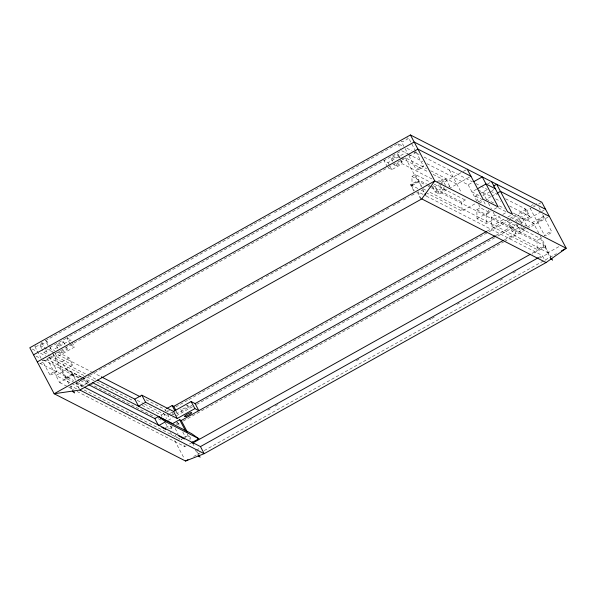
<?xml version="1.0" encoding="UTF-8"?>
<svg xmlns="http://www.w3.org/2000/svg" width="596" height="596" viewBox="0 0 596 596"><rect width="100%" height="100%" fill="white"/><g stroke="black" fill="none" stroke-linecap="round" stroke-linejoin="round"><path stroke-width="0.45" stroke-dasharray="2.98 2.23" d="M47.978 345.404L45.482 340.689L253.375 224.469M254.187 224.014L271.24 214.485M274.488 212.668L361.385 164.094M362.197 163.639L380.062 153.649M380.874 153.194L397.927 143.658L403.641 146.586M41.683 348.585L40.014 345.442L47.062 341.501L49.565 346.216M66.044 338.357L49.23 347.759L50.809 348.571L43.761 352.512L42.1 349.368M70.179 344.197L66.849 337.91L401.667 150.736L407.269 153.604M55.264 353.719L56.933 356.862L74.552 347.014L70.805 339.936L53.186 349.785L54.765 350.597M387.378 166.873L384.048 160.585L388.003 162.611L405.63 152.762M68.845 383.735L65.933 378.229L65.143 377.827L52.969 354.836L387.795 167.662L391.751 169.689L402.322 163.773L431.899 178.919M388.361 167.342L405.414 157.806L426.654 168.683M40.453 363.53L54.556 355.648L52.969 354.836M69.017 357.898L61.969 361.839L65.716 368.909L72.764 364.968L69.017 357.898L57.931 352.221M81.548 377.29L66.506 369.595L55.935 375.502L70.842 383.139M417.848 188.478L412.119 185.55L411.903 176.505L415.427 174.539L430.141 182.071M65.143 377.827L72.191 373.886L72.988 374.288L75.901 379.794M413.87 191.025L410.54 184.738L417.587 180.797L418.377 181.206L421.29 186.704M65.933 378.229L72.988 374.288M410.54 184.738L411.329 185.147L418.377 181.206M81.466 376.977L47.509 359.589L59.674 382.572L73.777 374.698L81.689 378.751M412.119 185.55L419.174 181.609L427.347 185.796M79.484 389.24L76.154 382.952L89.147 375.696M89.959 375.242L107.824 365.251M108.636 364.797L121.629 357.533M122.441 357.079L192.277 318.041M195.525 316.223L210.954 307.603M214.202 305.785L215.826 304.876M216.639 304.422L229.631 297.158M230.443 296.704L234.504 294.431M235.316 293.977L244.248 288.986M247.496 287.168L262.925 278.548M266.174 276.73L281.603 268.103M284.851 266.293L300.28 257.666M303.528 255.848L315.709 249.039M316.521 248.584L318.957 247.221M322.205 245.41L334.386 238.601M335.198 238.147L337.634 236.783M338.446 236.329L353.063 228.156M353.875 227.702L356.311 226.338M357.123 225.884L371.74 217.719M372.552 217.264L389.605 207.728M392.853 205.911L400.162 201.828M403.41 200.01L408.282 197.291M411.531 195.473L416.403 192.746M436.838 181.951L442.12 179.001L445.868 186.071M433.128 185.721L435.505 186.935L439.513 184.7M440.31 184.253L462.526 171.834M463.308 171.395L467.227 169.204M75.439 383.094L81.771 386.335L88.819 382.394L82.278 377.804M432.383 186.481L435.296 191.986L444.355 186.921M435.296 191.986L439.252 194.013L448.065 189.081M448.863 188.634L470.974 176.274M426.922 163.669L468.173 184.79L472.084 182.6M476.614 189.237L471.913 191.86L479.698 195.846M487.692 183.881L490.046 182.562M430.707 186.138L461.773 202.044L465.297 200.077L464.038 197.686M478.439 201.604L475.526 196.106L478.663 194.356M479.445 193.916L488.847 188.664M482.827 195.771L493.786 189.64M426.021 192.664L461.997 211.088L477.664 202.335M478.446 201.895L483.14 199.265M479.273 203.176L483.192 200.994M482.581 192.165L486.321 199.243L491.022 196.613M491.804 196.173L496.505 193.551M476.815 209.747L480.339 207.78L489.681 212.563L486.157 214.53L476.815 209.747L477.038 218.792L486.381 223.575L499.694 216.132M477.038 218.792L491.134 210.91M494.27 209.159L498.182 206.968M431.437 187.889L544.252 245.656L537.205 249.597L491.447 226.167L491.223 217.123L494.747 215.156L540.512 238.586L548 252.734L559.748 246.163M502.83 214.381L507.524 211.751M491.447 226.167L504.76 218.725M507.896 216.974L512.59 214.344M487.193 231.121L509.118 218.866M509.93 218.412L526.171 209.33L529.918 216.408L519.503 222.226M142.206 405.317L161.218 415.054L163.654 413.691M166.895 411.873L170.955 409.608M175.827 406.882L188.001 400.08M188.813 399.625L488.288 232.209M489.1 231.755L511.018 219.507M511.83 219.052L530.492 208.615M533.74 206.797L535.364 205.896M538.613 204.078L541.853 202.26M166.47 415.345L168.817 414.034M169.599 413.594L173.518 411.404M508.336 224.23L512.299 226.256L516.047 233.334L512.083 231.308L508.336 224.23L512.113 222.122M515.138 220.431L525.963 214.381L529.71 221.451M170.411 415.688L173.54 413.937M175.894 412.626L177.474 413.43L191.897 405.369M496.073 235.331L515.503 224.469M168.206 420.307L173.078 417.587M176.327 415.77L192.553 406.695M196.613 404.431L496.908 236.56M497.72 236.105L519.63 223.858M520.442 223.403L540.728 212.057M541.54 211.602L543.977 210.246M512.083 231.308L521.902 225.817M165.539 427.578L169.458 425.388M532.079 222.673L546.182 214.791M504.432 239.823L526.357 227.568M527.169 227.113L533.666 223.478L539.752 234.973M169.488 428.762L172.766 426.93M176.543 424.821L179.672 423.071M183.315 421.029L503.575 241.998M504.387 241.544L526.313 229.289M527.125 228.834L549.348 216.408M184.149 437.799L181.013 439.55L81.615 388.652M184.931 437.36L188.068 435.609M491.223 217.123L536.981 240.553L540.512 238.586M77.07 391.483L184.76 446.627L186.325 445.748M189.461 443.998L191.808 442.686M532.049 253.33L545.042 246.066L545.839 246.468L532.034 254.187M538.255 257.755L542.315 255.483L545.228 260.988M196.345 450.166L199.593 448.348M249.947 420.202L251.572 419.293M267.813 410.212L270.249 408.856M275.121 406.129L278.369 404.312M356.326 360.729L359.574 358.911M429.418 319.873L431.042 318.964M431.854 318.51L434.29 317.147M457.028 304.437L459.464 303.073M500.066 280.373L503.315 278.563M513.059 273.117L515.495 271.754M539.857 258.135L548.789 253.136L428.695 191.644M193.678 456.491L200.167 452.863M204.227 450.591L556.463 253.687M406.912 148.262L411.814 150.773M412.626 151.19L419.159 154.535M424.061 157.046L472.524 181.862M475.832 183.553L479.959 185.669M480.786 186.094L487.401 189.476M490.709 191.174L497.317 194.557M505.579 198.788L526.171 209.33M408.089 154.021L422.825 161.568M478.238 189.945L490.761 196.36M495.678 198.87L500.588 201.388M509.587 206L529.918 216.408M430.737 170.776L456.871 184.157M486.321 199.243L495.313 203.839M499.396 205.933L504.298 208.444M513.29 213.048L535.245 224.29M400.221 157.545L398.582 156.703L402.322 163.773M401.041 157.962L428.152 171.849M433.083 174.375L442.12 179.001M475.526 196.106L482.894 199.876M498.45 207.84L505.818 211.617M513.186 215.387L518.915 218.322L522.655 225.392M434.231 184.164L465.297 200.077M411.903 176.505L426.617 184.045M427.436 184.462L429.887 185.714M428.166 186.213L430.617 187.472M422.914 188.686L427.868 191.219M421.119 190.154L425.201 192.247M422.996 194.385L418.027 191.838L420.106 195.771M426.311 196.084L542.315 255.483M66.849 337.91L70.805 339.936M70.596 344.987L74.552 347.014M45.482 340.689L47.062 341.501M40.014 345.442L44.156 347.557M44.983 347.982L52.441 351.804M53.267 352.229L91.374 371.74M92.201 372.165L100.486 376.404M146.05 399.73L165.099 409.489L165.934 411.061M56.933 356.862L72.764 364.968M43.761 352.512L49.557 355.477M50.384 355.901L87.627 374.973M88.454 375.398L95.904 379.212M137.236 400.378L143.733 403.708M144.545 404.118L168.847 416.559L168.012 414.987M32.281 349.025L37.235 351.565M40.543 353.257L45.505 355.797M48.812 357.496L86.003 376.538M86.83 376.963L95.919 381.619M96.746 382.036L133.944 401.086M82.3 377.402L91.412 382.066M82.486 379.153L88.819 382.394M36.028 356.103L40.155 358.218M43.463 359.91L79.827 378.535M80.654 378.959L88.923 383.191M89.75 383.608L155.042 417.044M158.35 418.742L161.658 420.433M80.497 380.531L87.932 384.338M39.768 363.173L73.658 380.531M76.906 382.192L84.401 386.029M76.154 382.952L83.611 386.774M74.642 382.692L66.73 378.631L53.722 354.076M71.669 383.563L80.78 388.227M76.668 388.883L70.872 385.91L72.95 389.844M59.674 382.572L67.959 386.819M68.793 387.244L73.762 389.784M66.506 369.595L73.777 374.698M538.911 207.445L540.572 210.589M542.658 214.515L551.814 231.874A4.068 0.738 -27.9 0 1 546.316 235.353A4.068 0.738 -27.9 0 1 546.48 233.833A4.068 0.738 -27.9 0 1 551.814 231.874M537.1 221.354L544.595 235.502M530.038 208.064L537.108 221.421M540.185 235.8L545.839 246.468M545.042 246.066L550.875 257.07M524.592 208.525L528.339 215.596M547.605 252.533L550.518 258.031M522.655 218.352L526.402 225.422M516.434 223.865L519.347 229.363M488.429 203.221L491.38 208.786M493.063 211.975L494.747 215.156M483.788 201.418L485.889 205.397M488.422 210.172L489.681 212.563M468.173 184.79L476.971 201.411M478.655 204.592L480.339 207.78M449.384 170.009L461.505 192.91M445.86 179.031L449.608 186.101M440.064 185.326L442.56 190.042A4.068 0.738 -27.9 0 0 446.873 188.478M435.505 186.935L439.252 194.013M415.658 151.257L408.588 137.899A4.068 0.738 -27.9 0 1 404.937 140.567A4.068 0.738 -27.9 0 1 401.361 141.55L404.691 147.838M415.986 151.898L423.48 166.046M405.109 148.62L408.439 154.908M408.938 155.839L416.433 169.987M415.427 174.539L422.497 187.896M422.542 189.066L424.62 192.992M397.927 143.658L400.423 148.374M405.414 157.806L417.587 180.797M398.366 154.707L400.862 159.423M401.279 160.205L402.106 161.777M417.252 192.016L419.748 196.732M411.329 185.147L414.242 190.645M391.311 158.648L393.807 163.364M394.224 164.146L395.059 165.718M388.003 162.611L391.751 169.689M187.829 405.526L189.915 409.452M180.782 409.467L183.277 414.183M176.23 411.076L177.474 413.43M189.483 436.108L191.651 440.213M192.605 443.089L194.683 447.022M197.179 451.738L198.431 454.092M187.219 434.022L190.146 439.543M195.16 449.555L197.656 454.271M177.779 422.564L179.858 426.498M182.771 431.996L185.267 436.712M172.289 412.261L173.95 415.405M175.12 428.412L178.07 433.985M183.926 445.056L184.76 446.627M163.572 413.058L166.485 418.556M170.568 426.326L173.064 431.042M175.142 434.976L177.638 439.692M161.218 415.054L162.045 416.626M165.375 422.914L168.288 428.412M170.434 432.465L171.73 434.909M174.755 440.623L184.261 458.585M63.541 341.88L66.037 346.596M66.454 347.379L67.288 348.951M78.024 379.265L81.771 386.335M72.191 373.886L75.521 380.173M56.493 345.822L58.989 350.537M59.406 351.32L60.241 352.892M49.975 346.999L53.305 353.286M70.097 386.089L72.176 390.022M41.958 342.655L45.289 348.943M45.698 349.733L47.784 353.659M49.535 356.967L57.022 371.114A4.068 0.738 -27.9 0 1 51.517 374.593A4.068 0.738 -27.9 0 1 51.703 373.066A4.068 0.738 -27.9 0 1 57.022 371.114M34.911 346.596L41.146 358.39M49.803 374.728L42.309 360.587A4.068 0.738 -27.9 0 0 46.272 359.425A4.068 0.738 -27.9 0 0 49.438 356.803M536.981 240.553L537.205 249.597M486.157 214.53L486.381 223.575M461.773 202.044L461.997 211.088M516.076 221.429A4.068 0.738 -27.9 0 1 521.06 218.643A4.068 0.738 -27.9 0 1 522.178 219.216A4.068 0.738 -27.9 0 1 517.194 222.003M524.808 225.713A4.068 0.738 -27.9 0 1 525.925 226.286M523.668 227.799A4.068 0.738 -27.9 0 1 519.481 229.4A4.068 0.738 -27.9 0 1 521.195 227.508M41.631 342.618A4.068 0.738 -27.9 0 1 39.224 345.032A4.068 0.738 -27.9 0 1 34.821 346.425M34.985 346.134A4.068 0.738 -27.9 0 1 35.38 345.732M167.476 410.704A4.068 0.738 -27.9 0 1 166.537 411.203M165.003 410.421A4.068 0.738 -27.9 0 1 165.889 409.892M534.374 205.59A4.068 0.738 -27.9 0 1 533.45 206.104M531.23 205.717A4.068 0.738 -27.9 0 1 532.995 204.681M536.236 203.407A4.068 0.738 -27.9 0 1 536.646 203.392M406.807 138.078A4.068 0.738 -27.9 0 1 407.552 137.832M186.243 405.816A4.068 0.738 -27.9 0 1 187.516 406.248A4.068 0.738 -27.9 0 1 182.935 408.953A4.068 0.738 -27.9 0 1 180.856 408.998M439.289 182.108A4.068 0.738 -27.9 0 1 444.273 179.314A4.068 0.738 -27.9 0 1 445.391 179.888A4.068 0.738 -27.9 0 1 440.407 182.674M448.743 186.161A4.068 0.738 -27.9 0 1 449.138 186.965M442.56 190.042A4.068 0.738 -27.9 0 1 445.294 187.666M176.572 422.609A4.068 0.738 -27.9 0 1 175.85 424.33M172.237 426.125A4.068 0.738 -27.9 0 1 170.635 426.08M416.075 152.047A4.068 0.738 -27.9 0 1 412.372 154.744A4.068 0.738 -27.9 0 1 408.856 155.668M414.302 152.226A4.068 0.738 -27.9 0 1 415.121 151.958M184.678 436.607A4.068 0.738 -27.9 0 1 184.894 437.322M181.877 439.312A4.068 0.738 -27.9 0 1 180.938 439.773M178.964 439.416A4.068 0.738 -27.9 0 1 179.672 438.917M58.088 345.531A4.068 0.738 -27.9 0 0 63.623 342.052A4.068 0.738 -27.9 0 0 58.341 343.966A4.068 0.738 -27.9 0 0 58.088 345.531M61.828 352.601A4.068 0.738 -27.9 0 0 67.37 349.122A4.068 0.738 -27.9 0 0 62.088 351.044A4.068 0.738 -27.9 0 0 61.828 352.601M392.906 158.357A4.068 0.738 -27.9 0 0 398.448 154.878A4.068 0.738 -27.9 0 0 393.159 156.793A4.068 0.738 -27.9 0 0 392.906 158.357M396.653 165.427A4.068 0.738 -27.9 0 0 402.196 161.948A4.068 0.738 -27.9 0 0 396.906 163.87A4.068 0.738 -27.9 0 0 396.653 165.427M539.104 221.101A4.068 0.738 -27.9 0 0 544.319 217.659A4.068 0.738 -27.9 0 0 538.717 219.864A4.068 0.738 -27.9 0 0 539.104 221.101M418.019 169.696A4.068 0.738 -27.9 0 0 423.562 166.217A4.068 0.738 -27.9 0 0 418.28 168.132A4.068 0.738 -27.9 0 0 418.019 169.696"/><path stroke-width="0.89" d="M561.328 250.961L566.2 248.241L434.782 180.946L54.147 393.74L79.901 390.03L421.774 198.915L434.782 180.946L410.443 134.972L29.8 347.759L54.147 393.74L185.557 461.028L204.19 453.675L546.063 262.56L566.2 248.241L541.853 202.26L410.443 134.972M33.547 354.829L414.183 142.042L545.601 209.338M37.287 361.906L417.93 149.119L470.974 176.274M473.656 181.72L482.268 176.908L498.182 206.968L483.14 199.265L467.227 169.204M477.396 188.798L486.016 183.978L495.358 188.761M493.54 186.034L496.677 184.283L512.59 214.344L507.524 211.751L491.611 181.691M497.288 193.111L500.424 191.361L549.348 216.408M97.558 380.062L134.8 399.134L141.848 395.193L173.518 411.404L177.265 418.481L194.885 408.625L198.84 410.659L195.101 403.581L191.137 401.555L173.518 411.404M177.265 418.481L145.595 402.263L138.548 406.204L134.8 399.134M166.664 408.61L172.147 405.548L173.734 406.36L175.813 410.286M173.734 406.36L486.381 231.576M88.759 384.763L154.818 418.586L158.342 416.619L191.592 433.642L198.855 438.745L191.808 442.686M195.101 403.581L495.261 235.785M198.855 438.745L165.606 421.722L158.558 425.656L154.818 418.586M187.308 432.003L181.221 420.508L179.634 419.696L172.587 423.637L92.201 382.476M181.221 420.508L503.62 240.277M192.605 443.089L530.425 254.239M84.438 387.199L200.45 446.598L538.255 257.755M185.557 461.028L187.993 459.665M421.774 198.915L546.063 262.56M101.313 376.828L140.246 396.765M161.807 427.317L165.859 429.396M178.837 436.041L184.514 438.947M79.901 390.03L204.19 453.675L200.45 446.598M158.342 416.619L165.606 421.722M551.702 258.642L552.537 260.214M550.518 258.031L551.352 259.603M425.037 193.782L425.872 195.354M419.748 196.732L420.582 198.304M191.137 401.555L194.885 408.625M192.523 441.852L193.395 443.498M198.84 454.882L200.092 457.236M172.147 405.548L175.06 411.054M179.634 419.696L185.535 430.833M198.073 455.061L198.908 456.633M141.848 395.193L145.595 402.263M73.785 391.416L74.612 392.988M72.593 390.805L73.427 392.377M186.123 416.246A4.068 0.738 -27.9 0 0 191.666 412.767A4.068 0.738 -27.9 0 0 186.377 414.689A4.068 0.738 -27.9 0 0 186.123 416.246"/></g></svg>
